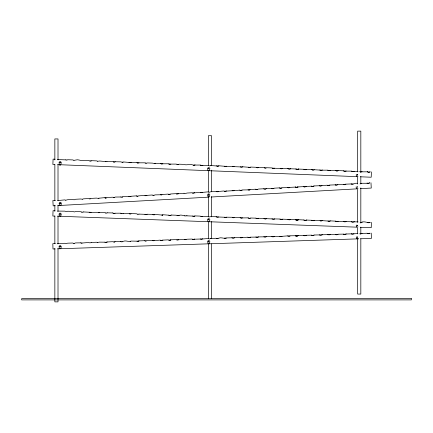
<?xml version="1.0" encoding="UTF-8"?>
<svg xmlns="http://www.w3.org/2000/svg" width="433" height="433" viewBox="0 0 433 433"><rect width="100%" height="100%" fill="white"/><g stroke="black" fill="none" stroke-linecap="round" stroke-linejoin="round"><path stroke-width="0.65" d="M356.299 236.851L356.451 238.302L357.111 238.68M295.831 220.159L295.701 219.618L290.408 219.504M371.433 222.383L371.238 227.693L360.424 227.293M357.241 174.786L357.745 174.856L357.23 175.002M357.306 174.786L356.862 174.818L357.295 175.002M371.422 171.917L371.211 177.227L360.397 176.788M356.272 225.079L356.327 226.535L356.954 226.952M356.256 174.559L356.305 176.014L356.933 176.437M60.458 165.103L60.019 165.417L59.608 165.07M296.394 187.283L297.141 187.24A1.423 0.547 -3.2 0 0 297.974 186.932L303.479 186.623A1.423 0.541 -3.2 0 0 304.345 186.839L305.092 186.796A1.423 0.541 -3.2 0 0 305.925 186.488L306.093 186.423M130.252 196.571L131.02 196.263M138.955 195.846L144.211 195.435L146.267 195.678M146.045 195.721L146.928 195.375M154.998 194.888L160.551 194.763M160.968 194.855L162.835 194.487M162.949 194.439L168.069 194.103L169.065 194.401M178.742 193.594L176.864 193.968M184.02 193.253L185.438 193.605L186.856 193.058L191.927 192.766L192.663 193.069M201.967 192.561L199.873 192.328L194.395 192.874M202.601 192.263L202.054 192.544M210.709 191.722L209.296 192.274L207.829 191.884L202.346 192.398M218.508 191.375L217.62 191.776M234.156 190.617L226.205 191.099M234.161 190.655L239.687 190.152M266.333 188.664L271.453 188.323L272.227 188.636A1.153 0.704 -3.2 0 0 273.591 188.561L274.322 188.16L279.409 187.879L280.173 188.193A1.164 0.709 -3.2 0 0 281.547 188.111L282.284 187.727L289.531 187.608M290.023 187.375L295.458 187.072A1.423 0.547 -3.2 0 0 296.334 187.289M295.306 186.996L296.773 187.402L297.78 187.105M295.506 187.11C296.02 188.03 298.9 186.488 297.79 187.099M305.996 186.482L304.724 186.959L303.409 186.628M306.093 186.444L311.365 186.179A1.418 0.541 -3.2 0 0 312.247 186.396M311.262 186.136L312.68 186.52L314.093 185.946L319.392 185.73M322 185.557L327.121 185.21L328.582 185.633L329.989 185.048L335.299 184.842M329.811 185.194L327.548 185.384M337.81 184.702L336.533 185.189L335.499 184.94M351.206 183.955L345.891 184.16L344.489 184.745L343.45 184.49M361.669 183.37L360.018 183.846M369.76 182.84L368.337 183.283L361.793 183.273L360.386 183.727M369.62 182.926L368.348 183.419L367.022 183.067M81.464 243.081L88.521 242.491L89.977 242.891L91.233 242.491M97.371 242.55L99.368 242.128L104.873 242.182M107.14 241.982L112.407 241.695L114.431 241.987M115.118 241.695L114.355 241.987M138.457 241.165L139.004 240.905M161.011 240.439L162.889 240.115M170.965 239.806L176.09 239.584L176.821 239.898M184.48 239.552L178.558 239.747M200.398 239.021L194.477 239.222M202.693 238.794L201.859 239.086M202.141 239.027L207.932 238.529L209.388 238.956L210.654 238.529M210.622 238.529L215.894 238.264L217.35 238.697L218.768 238.166C221.463 236.938 224.289 239.168 226.735 237.912L231.861 237.793M231.861 237.777L233.268 238.172L234.54 237.739M234.507 237.733L239.774 237.473L240.856 237.885M242.469 237.511L247.736 237.208L249.191 237.647L250.198 237.333M242.61 237.436L240.499 237.749M250.572 237.17L258.16 237.067M258.528 236.905L266.122 236.802M266.49 236.645L271.621 236.418L272.384 236.748A1.153 0.704 -1.9 0 0 273.748 236.699M274.311 236.456L281.748 236.38M282.045 236.326L287.539 235.888L288.99 236.337L290.408 235.79L295.69 235.704A1.423 0.547 -1.9 0 0 296.513 235.947M295.544 235.682L296.951 236.072L298.391 235.536L303.506 235.417M311.462 235.151L306.331 235.265L304.913 235.812L303.603 235.444M306.342 235.271L306.147 235.357A1.423 0.541 -1.9 0 1 305.281 235.655L304.551 235.676A1.423 0.541 -1.9 0 1 303.674 235.444L303.506 235.4M319.603 234.913L314.288 235L312.875 235.547L311.565 235.179A1.418 0.541 -1.9 0 0 312.442 235.417M322.114 234.832L320.831 235.287L319.527 234.919M322.26 234.746L327.565 234.648M330.076 234.567L327.765 234.751M330.173 234.534L335.727 234.551M345.999 234.036L345.729 234.221M346.097 234.004L351.45 233.858M353.961 233.777L352.673 234.237L351.363 233.863M362.015 233.457L360.635 233.972L359.606 233.76M362.053 233.414L367.146 233.246L368.597 233.712L370.026 233.165M295.69 235.752L296.957 236.045L298.191 235.622A1.423 0.547 -1.9 0 1 297.319 235.92L296.573 235.942M295.712 219.607L297.125 220.159L298.591 219.715L303.879 219.996A1.423 0.541 2.1 0 0 304.718 220.294L305.465 220.321A1.423 0.541 2.1 0 0 306.326 220.088L306.499 220.045M296.757 169.276L297.503 169.308A1.423 0.547 2.3 0 0 298.364 169.076L303.852 169.292A1.423 0.541 2.3 0 0 304.718 169.595L305.465 169.622A1.423 0.541 2.3 0 0 306.32 169.395L311.836 169.617M83.488 211.932L91.211 212.338M98.654 212.738L99.422 212.5M107.362 212.814L112.683 212.949M115.091 213.22L120.596 213.188L122.019 213.696L123.308 213.377M146.381 214.487L147.188 214.254M171.235 215.049L170.808 215.271M178.109 215.731L179.148 215.38M179.143 215.39L179.192 215.336C181.909 214.281 184.48 216.635 186.991 215.715M194.027 216.316L195.11 215.921L200.192 216.105L200.896 216.473M200.901 216.44L208.154 216.397M226.757 217.204L232.034 217.274L233.452 217.81L234.908 217.377L239.99 217.566L241.414 218.102L242.442 217.864M255.903 218.156L257.332 218.692L258.782 218.254L264.276 218.708M266.555 218.67L274.278 219.028M274.278 219.076L274.554 218.925M282.619 219.185L287.788 219.374M290.473 219.509L289.168 219.867L287.788 219.358M295.891 219.748L297.135 220.132L298.391 219.796A1.423 0.547 2.1 0 1 297.503 220.029L296.757 220.002M306.396 220.088L305.086 220.451L303.809 219.996M306.499 220.061L311.841 220.289M314.455 220.337L313.048 220.743L311.765 220.289A1.418 0.541 2.1 0 0 312.626 220.581M314.499 220.3L319.803 220.581M322.314 220.673L321.005 221.041L319.998 220.695M322.417 220.646L327.954 221.052M343.683 221.458L337.951 221.42M346.194 221.55L344.885 221.918L343.602 221.458M354.156 221.842L352.841 222.216L351.834 221.858M354.254 221.815L358.118 221.896M360.088 222.329L361.176 222.481L362.253 222.048C364.721 221.144 367.936 223.217 370.172 222.378M370.08 222.427L368.764 222.8L367.476 222.329M115.346 161.747L120.618 161.845L122.626 162.283M130.49 162.597L131.286 162.364M155.285 163.29L160.459 163.501M193.226 165.119L192.29 164.767C189.611 163.387 186.747 165.747 184.285 164.405L179.208 164.199L178.477 164.508M194.698 165.065L200.208 165.043L200.907 165.411M210.882 165.563L209.583 165.899L208.165 165.363L202.655 165.384M210.849 165.558L216.532 165.947M218.838 165.882L217.918 166.196M226.529 166.348L240.407 166.905M242.826 166.808L248.363 167.23M258.598 167.517L263.876 167.598L265.294 168.145L266.755 167.723L271.837 167.917L272.574 168.307A1.153 0.704 2.3 0 0 273.937 168.361M272.243 168.139L280.2 168.507M280.2 168.459L280.492 168.616A1.164 0.709 2.3 0 0 281.905 168.681L282.516 168.437M287.745 168.567L289.168 169.108L290.197 168.859M290.408 168.756L295.847 168.973A1.423 0.547 2.3 0 0 296.697 169.276M298.445 169.076L297.125 169.433L295.891 169.016L297.13 169.406L298.548 169.049M306.391 169.395L305.081 169.752L303.809 169.292M314.304 169.758L313.043 170.077L311.765 169.612A1.418 0.541 2.3 0 0 312.621 169.909M321.73 170.218L314.277 169.714A1.418 0.541 2.3 0 1 313.422 169.942L312.707 169.915M329.686 170.537L327.537 170.164L322.028 170.196M322.461 169.963L320.999 170.396L319.765 169.98M330.271 170.358L328.961 170.716L327.678 170.25M330.368 170.331L335.543 170.537M335.635 170.57L336.917 171.04L338.368 170.591L343.461 170.797L344.874 171.36L346.189 170.997M362.107 171.636L360.792 172.004L359.558 171.582M370.069 171.955L368.748 172.323L367.465 171.852M98.968 198.2L104.45 197.659L105.403 197.962M194.617 192.707L193.01 193.086M218.254 191.505L223.737 190.991L225.203 191.391L226.416 190.931M239.687 190.141L241.105 190.504L242.512 189.941L248.028 189.881M265.97 188.88L266.376 188.615M107.14 241.971L106.399 242.253M170.039 240.142L170.824 239.85M178.78 239.584L177.995 239.877M194.698 239.059L193.091 239.4M250.204 237.376L250.566 237.154M274.084 236.586L274.452 236.364M329.805 234.681L330.173 234.513M337.767 234.48C338.952 233.739 336.111 235.492 335.721 234.486M369.609 233.43L369.977 233.214M83.488 211.926L82.746 212.154M91.211 212.343L96.716 212.311L98.708 212.738M107.362 212.803L106.61 213.031M130.468 213.907L131.437 213.588L136.514 213.772L137.57 214.232M138.966 214.097L144.887 214.319M186.726 215.829L192.642 216.072M194.915 216.002L194.103 216.24M224.483 217.204L225.49 217.518L226.746 217.171M242.442 217.907L247.952 217.859L249.376 218.313M266.317 218.784L266.701 218.584M274.511 218.919L279.794 219.022L280.492 219.401A1.164 0.709 2.1 0 0 281.899 219.461L282.619 219.168M361.831 222.297L362.215 222.086M90.724 161L91.666 160.681L96.743 160.887L97.663 161.282M115.346 161.731L114.458 162.018M122.539 162.278L123.502 161.964L128.991 162.418M138.988 162.819L144.498 162.803L146.646 163.203M154.348 163.555L155.285 163.284M162.862 163.782L168.372 163.766L169.335 164.156M170.824 164.102L176.328 164.085L177.032 164.448M202.888 165.238L202.352 165.471M226.757 166.196L225.874 166.516M240.407 166.862L241.419 167.181L242.826 166.797M258.366 167.631L258.745 167.436M290.197 168.913L290.581 168.713M329.989 170.45L330.368 170.31M353.864 171.479L358.107 171.381M357.994 188.447L357.523 188.615M358.129 238.502L357.387 238.686M82.6 199.234L80.587 198.996L75.521 199.277L74.103 199.802L72.69 199.483L67.57 199.721L65.778 200.23M90.562 198.79L89.447 198.855M98.968 198.19L98.464 198.352M105.338 197.968L106.626 197.854M106.626 197.865L107.33 197.497L112.401 197.215L114.431 197.459M121.44 197.102L122.393 197.01M131.004 196.263L136.26 195.878L137.348 196.246M130.349 196.566L128.357 196.371M138.728 195.96L137.348 196.209M146.386 195.629L146.684 195.516M146.906 195.375L152.162 194.991L153.255 195.359M154.635 195.072L154.094 195.24M168.913 194.412L170.943 193.941L176.02 193.659L176.756 193.957M242.112 190.168L240.439 190.412M250.063 189.724L249.056 190.06L248.022 189.838M249.771 189.881L250.474 189.502L255.551 189.21L257.013 189.616L258.425 189.059L263.502 188.766L264.964 189.178L265.965 188.831M273.921 188.387L272.184 188.582M281.872 187.944L280.135 188.133M289.823 187.494L288.822 187.846L287.55 187.554M314.044 185.979L313.876 186.038A1.418 0.541 -3.2 0 1 313.043 186.352L312.334 186.39M321.995 185.535L320.631 186.076L319.316 185.735M57.107 243.763L64.641 243.281L66.097 243.682L67.526 243.184L72.603 243.016L73.529 243.341M74.6 243.308L73.507 243.346M91.228 242.491L96.483 242.226L97.425 242.55M106.615 242.209L106.913 242.101M115.108 241.701L120.363 241.435L121.819 241.847L123.248 241.338C125.911 240.044 128.747 242.372 131.21 241.078L138.327 241.192M130.154 241.5L130.501 241.414M138.755 241.04L138.219 241.197M138.988 240.905L144.297 240.694M146.294 240.927L145.104 240.97M146.419 240.905L147.128 240.548L152.4 240.488M153.06 240.705L154.381 240.618M154.381 240.64L160.167 240.115L160.897 240.423M162.862 240.115L168.128 239.85L168.859 240.163M162.229 240.402L161.249 240.461M170.191 240.136L168.859 240.136M170.299 240.088L170.597 239.985M178.158 239.871L176.816 239.871M186.125 239.606L184.88 239.649M194.092 239.341L192.831 239.384M226.318 238.128L224.278 238.193M234.28 237.863L232.24 237.928M258.528 236.894L257.148 237.387L255.849 237.03M274.084 236.537L272.341 236.689M282.04 236.272L281.748 236.429A1.164 0.709 -1.9 0 1 280.34 236.483M290.002 236.007L287.685 235.974M322.212 234.778L319.803 235.016M329.508 234.848L327.483 234.654M346.091 233.982L344.717 234.497L343.456 234.172M357.988 226.849L357.506 226.973M357.961 176.339L357.479 176.458M57.335 211.098L64.88 211.147L66.303 211.645L67.764 211.25L72.836 211.434L74.265 211.937L75.721 211.542L80.798 211.726L81.707 212.116M90.703 212.446L90.183 212.511M98.87 212.711L99.173 212.625M99.417 212.5L104.678 212.603L105.603 212.993M114.637 213.323L113.489 213.285M115.091 213.209L114.561 213.323M123.291 213.377L128.558 213.48L130.355 213.94M130.706 213.875L131.01 213.788M138.663 214.183L138.966 214.081M147.166 214.254L152.438 214.357L153.141 214.714M145.526 214.492L146.5 214.492M154.462 214.784L153.26 214.741M162.429 215.077L155.317 214.459L153.861 214.833M162.846 214.952L162.288 215.071M162.543 215.06L163.279 214.757L168.767 215.196M170.391 215.369L169.168 215.325M170.808 215.244L170.239 215.363M218.562 216.993L217.534 217.155M226.524 217.279L224.776 217.312M250.404 218.156L249.37 218.394L248.098 217.956M249.744 218.373L250.783 218.005L255.914 218.151M258.36 218.443L256.617 218.476M266.322 218.735L265.288 218.984L263.913 218.486M282.24 219.32L279.972 219.163M290.197 219.607L288.454 219.639M322.417 220.63L320.29 220.803M330.374 220.917L328.966 221.333L327.954 220.987M354.254 221.793L352.132 221.967M329.692 221.209L330.417 220.879L335.721 221.166M66.877 160.042L65.323 159.853M73.919 160.372L75.753 160.042C78.497 158.954 81.166 161.471 83.71 160.362L88.787 160.567L89.49 160.924M90.768 161L89.653 160.957M90.935 160.973L91.239 160.892M107.4 161.406L112.661 161.525L113.592 161.92M105.56 161.596L107.157 161.531M122.772 162.251L123.069 162.164M129.629 162.597L130.587 162.602M131.269 162.364L136.536 162.483L137.586 162.954M138.555 162.922L137.586 162.916M138.988 162.803L137.959 162.97M146.641 163.225L147.377 162.922L152.454 163.122L154.478 163.56M154.603 163.522L154.906 163.441M162.445 163.88L161.233 163.831M162.862 163.761L162.305 163.874M170.521 164.188L170.824 164.08M178.374 164.518L177.135 164.47M195.077 164.881L194.114 165.152M194.298 165.162L193.297 165.141M202.265 165.482L200.36 165.141M240.705 166.97L242.448 166.949M250.409 167.262L248.715 167.344M258.366 167.582L257.332 167.825L255.919 167.279L250.831 167.073L249.376 167.506L248.369 167.181M273.981 168.302L274.284 168.221M282.24 168.54L280.497 168.567M282.473 168.432L287.75 168.556M354.248 171.268L352.835 171.679L351.412 171.127L344.165 171.116M209.079 196.912L209.545 196.744C211.115 192.577 206.043 192.891 208.046 196.831L208.527 196.945M60.468 248.52L60.939 248.363C62.709 244.515 57.421 244.677 59.44 248.412L59.922 248.537M82.568 199.24L83.472 198.834L88.543 198.547L89.49 198.85M90.519 198.796L91.423 198.39L96.494 198.103L98.329 198.401M114.355 197.459L115.281 197.053L120.785 196.983M122.306 197.015L123.237 196.609L128.357 196.376M170.245 194.293L169.157 194.422M194.103 192.956L193.389 193.102M202.054 192.512L201.34 192.658M217.669 191.684L217.961 191.619M225.912 191.175L224.819 191.299M233.863 190.726L232.12 190.731M249.771 189.838L248.326 189.919M257.722 189.389L256.282 189.47M265.635 189.005L263.654 188.848M321.34 185.827L319.592 185.827M353.149 184.047L351.401 184.047M74.579 243.308L75.488 242.924L80.76 242.853M218.064 238.496L216.971 238.599M241.944 237.701L241.224 237.831M249.906 237.436L248.461 237.484M266.349 236.678L265.11 237.122L263.811 236.764M314.109 235.092L314.082 235.097A1.418 0.541 -1.9 0 1 313.243 235.39L312.529 235.417M337.469 234.524L336.024 234.572M345.431 234.258L343.683 234.221M361.874 233.506L360.397 233.825M369.311 233.463L367.866 233.511M60.355 216.078L60.831 215.953C62.866 212.24 57.584 212.035 59.332 215.899L60.079 216.089M60.366 164.524L60.847 164.405C62.893 160.697 57.611 160.475 59.343 164.345L60.09 164.535M114.236 197.508L113.289 197.518M121.819 197.118L122.187 197.064M129.77 196.674L130.138 196.614M153.996 195.278L152.898 195.261M217.615 191.705L216.213 191.619M178.466 215.618L177.124 215.618M202.059 216.532L202.341 216.495M234.183 217.658L232.738 217.604M242.139 217.945L241.04 217.972M266.019 218.822L264.617 218.822M273.975 219.163L273.937 219.168A1.153 0.704 2.1 0 1 272.574 219.114L271.973 218.827M106.274 242.296L105.327 242.291M113.857 242.085L114.231 242.031M121.819 241.814L122.193 241.766M314.309 220.375L314.282 220.381A1.418 0.541 2.1 0 1 313.427 220.614L312.713 220.586M169.584 240.223L169.953 240.169M177.541 239.958L177.914 239.904M185.503 239.693L186.926 239.227L192.014 239.054L193.021 239.379M329.692 221.149L328.252 221.095M201.794 239.108L200.788 239.119M338.189 221.252L336.923 221.626L335.64 221.166M337.653 221.436L335.916 221.279M361.533 222.313L360.435 222.329M66.866 160.042L67.792 159.723L72.868 159.929L73.919 160.383M114.81 161.931L113.511 161.915M170.521 164.161L169.184 164.15M178.477 164.48L177.037 164.421M202.352 165.433L201.626 165.514M217.972 166.11L219.006 165.801L224.489 166.267M226.226 166.391L224.489 166.229M234.188 166.71L232.451 166.548M258.063 167.668L256.964 167.685M266.019 167.988L264.282 167.82M289.899 168.94L288.156 168.778M338.184 170.667L336.923 170.916L335.543 170.515M353.566 171.49L351.553 171.214M60.36 205.247L61.102 205.047C62.785 201.156 57.502 201.442 59.597 205.128L60.084 205.242M60.16 203.483L60.652 203.288L60.144 203.153M208.468 194.855C207.331 195.472 209.778 194.801 208.414 194.974M357.182 186.85C356.056 187.467 358.443 186.796 357.187 186.964M208.793 243.617L209.534 243.433C211.201 239.303 206.119 239.498 208.035 243.481L208.517 243.606M60.1 246.778C61.226 246.328 58.937 246.474 60.035 246.778M208.517 241.852C209.669 241.392 207.32 241.565 208.452 241.858M357.371 237.224C358.513 236.759 356.197 236.938 357.306 237.224M82.6 212.197L81.675 212.116M106.475 213.068L105.538 212.993M138.316 214.227L137.57 214.2M145.899 214.541L146.273 214.519M161.818 215.12L162.196 215.098M194.033 216.256L193.031 216.197M201.616 216.57L201.989 216.549M122.041 162.332L122.42 162.31M130.003 162.651L130.376 162.629M193.67 165.195L194.044 165.173M217.918 166.126L216.532 165.909M55.446 200.398L52.869 200.544L53.167 205.843L55.197 205.729M211.342 191.684L216.213 191.657M357.663 183.5C355.26 182.347 353.274 184.956 351.12 183.96M60.214 203.261L59.786 203.294L60.225 203.478M57.898 205.578L208.5 197.161M211.201 197.01L357.079 188.853M360.456 188.664L371.265 188.057L370.967 182.758M55.392 243.59L52.815 243.676L52.994 248.98L55.018 248.915M338.173 234.21L343.488 234.123M357.912 233.555L351.645 233.955M57.724 248.823L358.562 238.843M360.592 238.778L371.411 238.421L371.233 233.111M60.106 214.313C61.205 213.897 59.018 213.994 59.992 214.303M208.5 219.753C209.669 219.379 207.342 219.379 208.435 219.753M357.317 225.517C358.448 225.106 356.213 225.198 357.203 225.512M60.122 162.759C61.302 162.38 58.975 162.391 60.063 162.759M208.435 168.718L208.95 168.572L208.452 168.383M54.986 210.779L53.053 210.709L52.858 216.018L54.888 216.094M171.235 215.044L176.312 215.228L177.021 215.596M57.594 216.191L357.046 227.173M55.018 159.209L53.086 159.133L52.875 164.437L54.904 164.518M105.625 161.601L99.628 161L97.609 161.276M208.511 168.502L208.067 168.534L208.5 168.718M57.605 164.627L357.019 176.653M217.247 191.765L216.516 191.7M161.2 194.872L161.579 194.888M105.538 197.995L105.912 198.011M201.426 239.157L200.398 238.989M153.287 240.726L153.661 240.753M145.699 241.019L144.297 240.683M137.743 241.284L137.017 241.197M81.642 243.119L82.021 243.146M360.424 171.825L367.373 171.814M208.381 221.507L209.41 221.404C211.445 217.685 206.157 217.485 207.905 221.344L208.127 221.442M208.376 170.472L209.404 170.369C211.45 166.662 206.168 166.44 207.9 170.31L208.121 170.407M343.456 184.561L337.94 184.604L335.802 185.015M343.753 184.572L345.891 184.16M256.331 189.524L255.703 189.291M224.473 191.256L224.77 191.289M192.658 193.037L192.939 193.069M176.756 193.924L184.02 193.264M161.108 194.85L160.546 194.742M144.947 195.711L145.299 195.765M137.234 196.181L136.427 195.96M57.47 200.609L64.685 199.884L65.778 200.23M216.619 238.545L216.917 238.588M185.053 239.644L184.474 239.519M161.157 240.434L160.594 240.315M105.392 242.285L104.873 242.171M193.659 216.284L192.642 216.04M177.368 215.65L177.736 215.704M169.406 215.363L169.779 215.412M121.651 213.621L122.019 213.669M113.69 213.328L114.063 213.382M225.133 166.413L225.501 166.467M217.545 166.148L216.825 166.018M169.422 164.188L169.796 164.242M161.466 163.869L161.834 163.923M113.711 161.964L114.085 162.018M105.755 161.644L106.128 161.698M356.976 188.647L356.31 188.285L356.121 186.839M351.645 221.75L343.872 221.572M295.891 219.704L295.853 219.704A1.423 0.547 2.1 0 0 296.697 220.002M240.142 217.664L241.008 217.956M169.319 215.331L168.767 215.169M153.39 214.746L152.849 214.589M145.428 214.454L144.887 214.297M129.261 213.821L129.608 213.907M121.532 213.577L120.785 213.29M113.565 213.285L112.683 212.944M256.617 167.609L256.937 167.674M225.084 166.396L224.857 166.386M161.374 163.836L160.822 163.679M145.201 163.149L145.548 163.236M137.483 162.878L136.947 162.721M128.991 162.402L129.516 162.559M129.283 162.527L129.629 162.629M279.453 187.917L279.832 188.057M200.311 192.512L200.614 192.588M168.502 194.293L168.805 194.374M120.785 196.966L121.088 197.058M104.883 197.859L105.187 197.935M367.189 233.306L367.568 233.495M280.303 236.478L279.767 236.277M192.436 239.254L192.739 239.341M152.254 240.423L152.936 240.688M120.412 241.479L120.791 241.657M81.296 243.054L80.76 242.848M224.483 217.247L216.522 216.917M216.154 216.733L217.16 217.171M208.197 216.457L209.572 216.928L211.033 216.511L216.154 216.749M184.685 215.753L184.978 215.856M89.171 212.262L89.469 212.365M367.373 171.793L368.754 172.188L370.204 171.869M343.499 170.835L343.867 171.073M168.783 163.993L169.076 164.102M160.459 163.49L160.822 163.701M57.362 159.533L65.323 159.853M335.505 185.005L335.218 184.848M271.881 188.55L271.605 188.404M271.81 236.537L272.043 236.656M248.163 237.446L247.887 237.295M351.834 221.929L351.558 221.745M295.647 235.709L295.663 236.164M360.83 172.372L360.824 131.129L357.669 131.129L357.669 171.896M360.83 176.426L360.824 183.868M360.83 187.922L360.824 223.076M360.83 227.136L360.824 233.896M360.83 238.626L360.824 294.067L357.669 294.067L357.669 238.626M357.669 177.102L357.669 184.047M357.669 189.275L357.669 222.4M357.669 227.812L357.669 233.896M211.531 165.449L211.537 135.702L208.376 135.702L208.376 165.66M211.537 170.18L211.531 191.814M211.537 196.544L211.531 216.83M211.531 221.561L211.537 238.464M211.531 243.871L211.537 298.635M208.376 170.856L208.376 191.987M208.376 196.544L208.376 216.96M208.376 221.685L208.376 238.561M208.376 243.286L208.376 298.635M58.011 159.891L58.011 138.933L54.85 138.933L54.85 159.891M58.011 164.627L58.011 200.457M58.011 205.188L58.011 211.272M58.011 216.007L58.011 243.725M58.011 248.461L58.011 301.871L54.85 301.871L54.85 248.461M54.85 164.627L54.85 200.457M54.85 205.188L54.85 211.272M54.85 216.007L54.85 243.725M411.35 298.635L21.65 298.635L21.65 299.89L411.35 299.89L411.35 298.635"/></g></svg>
